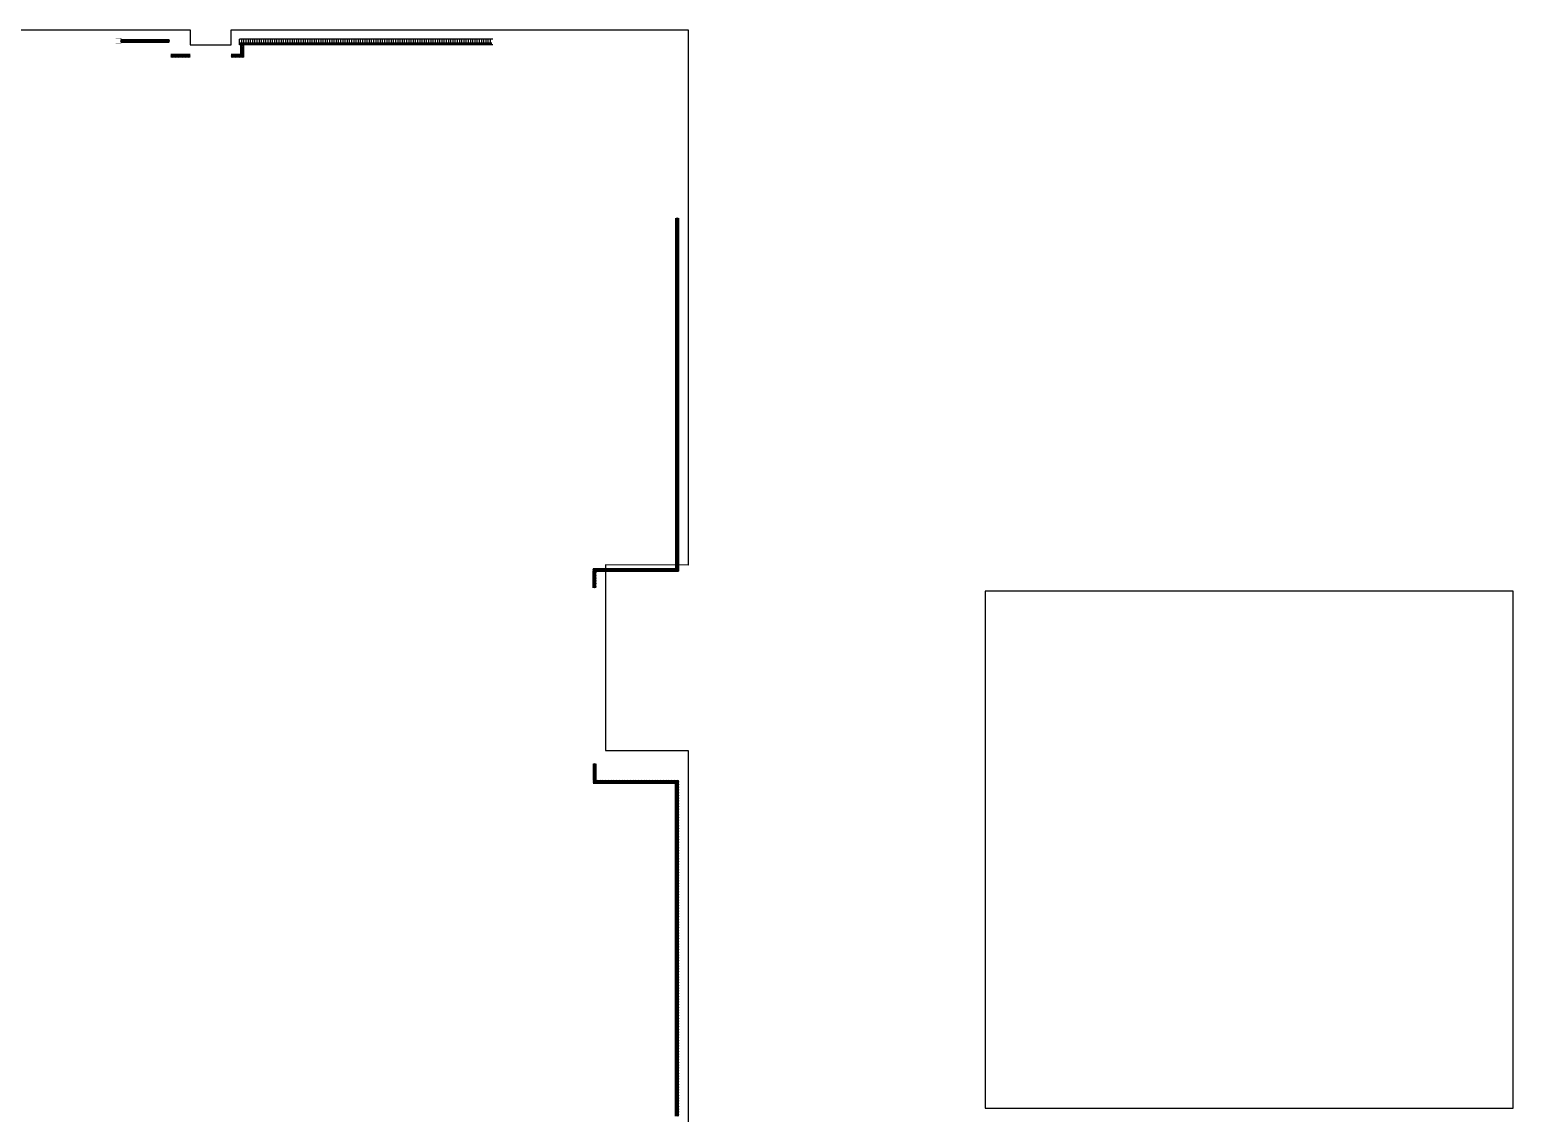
# Model space of a CAD drawing. Extents: x -1313754 to 847533, y 489853 to 941203.
# Drawn here: x -1151983 to -1098059, y 582039 to 621420 of the extents above; entities that cross this region are included whole.
import ezdxf

# ---------------------------------------------------------------- set-up
doc = ezdxf.new("R2010")
doc.units = 0
doc.header["$LTSCALE"] = 1000
doc.header["$MEASUREMENT"] = 0
doc.layers.get('Defpoints').update_dxf_attribs({"color": 210})
for name, color, linetype in [('99平面图例外参$0$A-HATCH-2', 251, 'Continuous'), ('A-HRAIL', 173, 'Continuous'), ('A-LIN-V', 9, 'Continuous'), ('A-SFCE', 30, 'Continuous'), ('DIM_SYMB', 3, 'Continuous')]:
    doc.layers.add(name, color=color, linetype=linetype)

# ---------------------------------------------------------------- blocks, each defined once
blk = doc.blocks.new('234234werwer')
at = {"layer": 'Defpoints'}
blk.add_lwpolyline([(584900, -201400), (610400, -201400), (610400, -201950), (611900, -201950), (611900, -201400), (628500, -201400), (628500, -220860), (625500, -220850), (625500, -227600), (628500, -227600), (628500, -256750), (625500, -256750), (625500, -260150), (628500, -260150), (628500, -274600), (611900, -274600), (611900, -274050), (610400, -274050), (610400, -274600), (584900, -274600)], dxfattribs=at)
blk.add_lwpolyline([(639300, -240590), (658495, -240590), (658495, -221800), (639300, -221800)], close=True, dxfattribs=at)
blk = doc.blocks.new('3333')
at = {"layer": 'A-SFCE', "const_width": 20}
blk.add_lwpolyline([(-227064, 766320), (-227064, 766510), (-227244, 766510), (-227244, 766320)], dxfattribs=at)
blk = doc.blocks.new('99平面图例外参$0$$LinePat$圆环')
for points in [[(0, 150), (300, 150)], [(0, 0), (300, 0)], [(0, -150), (300, -150)]]:
    blk.add_lwpolyline(points)
at = {"color": 0}
blk.add_circle((150, 0), 150, dxfattribs=at)
blk = doc.blocks.new('99平面图例外参$0$$LinePat$填挖边坡')
at = {"color": 0}
for p, q in [((0, 0), (0, -1500)), ((300, 0), (300, -600))]:
    blk.add_line(p, q, dxfattribs=at)
at = {"layer": 'Defpoints', "color": 0}
blk.add_point((600, 0), dxfattribs=at)
blk = doc.blocks.new('34242343243')
at = {"layer": 'A-LIN-V'}
for p, q in [((-135154, 621070), (-144354, 621070)), ((-135154, 620870), (-144354, 620870))]:
    blk.add_line(p, q, dxfattribs=at)
at = {"layer": '99平面图例外参$0$A-HATCH-2', "color": 203, "xscale": -0.13333333393269, "yscale": 0.1333333333333333, "zscale": 0.1333333333333333, "rotation": 179.9999999999116}
for p in [(-144354, 620870), (-144274, 620870), (-144194, 620870), (-144114, 620870), (-144034, 620870), (-143954, 620870), (-143874, 620870), (-143794, 620870), (-143714, 620870), (-143634, 620870), (-143554, 620870), (-143474, 620870), (-143394, 620870), (-143314, 620870), (-143234, 620870), (-143154, 620870), (-143074, 620870), (-142994, 620870), (-142914, 620870), (-142834, 620870), (-142754, 620870), (-142674, 620870), (-142594, 620870), (-142514, 620870), (-142434, 620870), (-142354, 620870), (-142274, 620870), (-142194, 620870), (-142114, 620870), (-142034, 620870), (-141954, 620870), (-141874, 620870), (-141794, 620870), (-141714, 620870), (-141634, 620870), (-141554, 620870), (-141474, 620870), (-141394, 620870), (-141314, 620870), (-141234, 620870), (-141154, 620870), (-141074, 620870), (-140994, 620870), (-140914, 620870), (-140834, 620870), (-140754, 620870), (-140674, 620870), (-140594, 620870), (-140514, 620870), (-140434, 620870), (-140354, 620870), (-140274, 620870), (-140194, 620870), (-140114, 620870), (-140034, 620870), (-139954, 620870), (-139874, 620870), (-139794, 620870), (-139714, 620870), (-139634, 620870), (-139554, 620870), (-139474, 620870), (-139394, 620870), (-139314, 620870), (-139234, 620870), (-139154, 620870), (-139074, 620870), (-138994, 620870), (-138914, 620870), (-138834, 620870), (-138754, 620870), (-138674, 620870), (-138594, 620870), (-138514, 620870), (-138434, 620870), (-138354, 620870), (-138274, 620870), (-138194, 620870), (-138114, 620870), (-138034, 620870), (-137954, 620870), (-137874, 620870), (-137794, 620870), (-137714, 620870), (-137634, 620870), (-137554, 620870), (-137474, 620870), (-137394, 620870), (-137314, 620870), (-137234, 620870), (-137154, 620870), (-137074, 620870), (-136994, 620870), (-136914, 620870), (-136834, 620870), (-136754, 620870), (-136674, 620870), (-136594, 620870), (-136514, 620870), (-136434, 620870), (-136354, 620870), (-136274, 620870), (-136194, 620870), (-136114, 620870), (-136034, 620870), (-135954, 620870), (-135874, 620870), (-135794, 620870), (-135714, 620870), (-135634, 620870), (-135554, 620870), (-135474, 620870), (-135394, 620870), (-135314, 620870), (-135234, 620870)]:
    blk.add_blockref('99平面图例外参$0$$LinePat$填挖边坡', p, dxfattribs=at)
at = {"layer": 'A-HRAIL'}
for p, xscale, yscale, zscale, rotation in [((-148665, 621014), 0.3444734679294839, 0.3333333333333333, 0.3333333333333333, 2.050220548543992e-10), ((-148562, 621014), 0.3444734679294839, 0.3333333333333333, 0.3333333333333333, 2.050220548543992e-10), ((-148458, 621014), 0.3444734679294839, 0.3333333333333333, 0.3333333333333333, 2.050220548543992e-10), ((-148355, 621014), 0.3444734679294839, 0.3333333333333333, 0.3333333333333333, 2.050220548543992e-10), ((-148252, 621014), 0.3444734679294839, 0.3333333333333333, 0.3333333333333333, 2.050220548543992e-10), ((-148148, 621014), 0.3444734679294839, 0.3333333333333333, 0.3333333333333333, 2.050220548543992e-10), ((-148045, 621014), 0.3444734679294839, 0.3333333333333333, 0.3333333333333333, 2.050220548543992e-10), ((-147942, 621014), 0.3444734679294839, 0.3333333333333333, 0.3333333333333333, 2.050220548543992e-10), ((-147838, 621014), 0.3444734679294839, 0.3333333333333333, 0.3333333333333333, 2.050220548543992e-10), ((-147735, 621014), 0.3444734679294839, 0.3333333333333333, 0.3333333333333333, 2.050220548543992e-10), ((-147632, 621014), 0.3444734679294839, 0.3333333333333333, 0.3333333333333333, 2.050220548543992e-10), ((-147528, 621014), 0.3444734679294839, 0.3333333333333333, 0.3333333333333333, 2.050220548543992e-10), ((-147425, 621014), 0.3444734679294839, 0.3333333333333333, 0.3333333333333333, 2.050220548543992e-10), ((-147322, 621014), 0.3444734679294839, 0.3333333333333333, 0.3333333333333333, 2.050220548543992e-10), ((-147218, 621014), 0.3444734679294839, 0.3333333333333333, 0.3333333333333333, 2.050220548543992e-10), ((-147115, 621014), 0.3444734679294839, 0.3333333333333333, 0.3333333333333333, 2.050220548543992e-10), ((-147012, 621014), 0.3444734679294839, 0.3333333333333333, 0.3333333333333333, 2.050220548543992e-10), ((-144254, 620757), -0.3749999694803652, 0.3333333333333333, 0.3333333333333333, 270), ((-144254, 620645), -0.3749999694803652, 0.3333333333333333, 0.3333333333333333, 270), ((-144254, 620532), -0.3749999694803652, 0.3333333333333333, 0.3333333333333333, 270), ((-144254, 620420), -0.3749999694803652, 0.3333333333333333, 0.3333333333333333, 270), ((-128454, 614570), -0.3341019207554806, 0.3333333333333333, 0.3333333333333333, 90), ((-128454, 614469), -0.3341019207554806, 0.3333333333333333, 0.3333333333333333, 90), ((-128454, 614369), -0.3341019207554806, 0.3333333333333333, 0.3333333333333333, 90), ((-128454, 614269), -0.3341019207554806, 0.3333333333333333, 0.3333333333333333, 90), ((-128454, 614169), -0.3341019207554806, 0.3333333333333333, 0.3333333333333333, 90), ((-128454, 614068), -0.3341019207554806, 0.3333333333333333, 0.3333333333333333, 90), ((-128454, 613968), -0.3341019207554806, 0.3333333333333333, 0.3333333333333333, 90), ((-128454, 613868), -0.3341019207554806, 0.3333333333333333, 0.3333333333333333, 90), ((-128454, 613768), -0.3341019207554806, 0.3333333333333333, 0.3333333333333333, 90), ((-128454, 613667), -0.3341019207554806, 0.3333333333333333, 0.3333333333333333, 90), ((-128454, 613567), -0.3341019207554806, 0.3333333333333333, 0.3333333333333333, 90), ((-128454, 613467), -0.3341019207554806, 0.3333333333333333, 0.3333333333333333, 90), ((-128454, 613367), -0.3341019207554806, 0.3333333333333333, 0.3333333333333333, 90), ((-128454, 613267), -0.3341019207554806, 0.3333333333333333, 0.3333333333333333, 90), ((-128454, 613166), -0.3341019207554806, 0.3333333333333333, 0.3333333333333333, 90), ((-128454, 613066), -0.3341019207554806, 0.3333333333333333, 0.3333333333333333, 90), ((-128454, 612966), -0.3341019207554806, 0.3333333333333333, 0.3333333333333333, 90), ((-128454, 612866), -0.3341019207554806, 0.3333333333333333, 0.3333333333333333, 90), ((-128454, 612765), -0.3341019207554806, 0.3333333333333333, 0.3333333333333333, 90), ((-128454, 612665), -0.3341019207554806, 0.3333333333333333, 0.3333333333333333, 90), ((-128454, 612565), -0.3341019207554806, 0.3333333333333333, 0.3333333333333333, 90), ((-128454, 612465), -0.3341019207554806, 0.3333333333333333, 0.3333333333333333, 90), ((-128454, 612364), -0.3341019207554806, 0.3333333333333333, 0.3333333333333333, 90), ((-128454, 612264), -0.3341019207554806, 0.3333333333333333, 0.3333333333333333, 90), ((-128454, 612164), -0.3341019207554806, 0.3333333333333333, 0.3333333333333333, 90), ((-128454, 612064), -0.3341019207554806, 0.3333333333333333, 0.3333333333333333, 90), ((-128454, 611964), -0.3341019207554806, 0.3333333333333333, 0.3333333333333333, 90), ((-128454, 611863), -0.3341019207554806, 0.3333333333333333, 0.3333333333333333, 90), ((-128454, 611763), -0.3341019207554806, 0.3333333333333333, 0.3333333333333333, 90), ((-128454, 611663), -0.3341019207554806, 0.3333333333333333, 0.3333333333333333, 90), ((-128454, 611563), -0.3341019207554806, 0.3333333333333333, 0.3333333333333333, 90), ((-128454, 611462), -0.3341019207554806, 0.3333333333333333, 0.3333333333333333, 90), ((-128454, 611362), -0.3341019207554806, 0.3333333333333333, 0.3333333333333333, 90), ((-128454, 611262), -0.3341019207554806, 0.3333333333333333, 0.3333333333333333, 90), ((-128454, 611162), -0.3341019207554806, 0.3333333333333333, 0.3333333333333333, 90), ((-128454, 611061), -0.3341019207554806, 0.3333333333333333, 0.3333333333333333, 90), ((-128454, 610961), -0.3341019207554806, 0.3333333333333333, 0.3333333333333333, 90), ((-128454, 610861), -0.3341019207554806, 0.3333333333333333, 0.3333333333333333, 90), ((-128454, 610761), -0.3341019207554806, 0.3333333333333333, 0.3333333333333333, 90), ((-128454, 610661), -0.3341019207554806, 0.3333333333333333, 0.3333333333333333, 90), ((-128454, 610560), -0.3341019207554806, 0.3333333333333333, 0.3333333333333333, 90), ((-128454, 610460), -0.3341019207554806, 0.3333333333333333, 0.3333333333333333, 90), ((-128454, 610360), -0.3341019207554806, 0.3333333333333333, 0.3333333333333333, 90), ((-128454, 610260), -0.3341019207554806, 0.3333333333333333, 0.3333333333333333, 90), ((-128454, 610159), -0.3341019207554806, 0.3333333333333333, 0.3333333333333333, 90), ((-128454, 610059), -0.3341019207554806, 0.3333333333333333, 0.3333333333333333, 90), ((-128454, 609959), -0.3341019207554806, 0.3333333333333333, 0.3333333333333333, 90), ((-128454, 609859), -0.3341019207554806, 0.3333333333333333, 0.3333333333333333, 90), ((-128454, 609758), -0.3341019207554806, 0.3333333333333333, 0.3333333333333333, 90), ((-128454, 609658), -0.3341019207554806, 0.3333333333333333, 0.3333333333333333, 90), ((-128454, 609558), -0.3341019207554806, 0.3333333333333333, 0.3333333333333333, 90), ((-128454, 609458), -0.3341019207554806, 0.3333333333333333, 0.3333333333333333, 90), ((-128454, 609358), -0.3341019207554806, 0.3333333333333333, 0.3333333333333333, 90), ((-128454, 609257), -0.3341019207554806, 0.3333333333333333, 0.3333333333333333, 90), ((-128454, 609157), -0.3341019207554806, 0.3333333333333333, 0.3333333333333333, 90), ((-128454, 609057), -0.3341019207554806, 0.3333333333333333, 0.3333333333333333, 90), ((-128454, 608957), -0.3341019207554806, 0.3333333333333333, 0.3333333333333333, 90), ((-128454, 608856), -0.3341019207554806, 0.3333333333333333, 0.3333333333333333, 90), ((-128454, 608756), -0.3341019207554806, 0.3333333333333333, 0.3333333333333333, 90), ((-128454, 608656), -0.3341019207554806, 0.3333333333333333, 0.3333333333333333, 90), ((-128454, 608556), -0.3341019207554806, 0.3333333333333333, 0.3333333333333333, 90), ((-128454, 608455), -0.3341019207554806, 0.3333333333333333, 0.3333333333333333, 90), ((-128454, 608355), -0.3341019207554806, 0.3333333333333333, 0.3333333333333333, 90), ((-128454, 608255), -0.3341019207554806, 0.3333333333333333, 0.3333333333333333, 90), ((-128454, 608155), -0.3341019207554806, 0.3333333333333333, 0.3333333333333333, 90), ((-128454, 608055), -0.3341019207554806, 0.3333333333333333, 0.3333333333333333, 90), ((-128454, 607954), -0.3341019207554806, 0.3333333333333333, 0.3333333333333333, 90), ((-128454, 607854), -0.3341019207554806, 0.3333333333333333, 0.3333333333333333, 90), ((-128454, 607754), -0.3341019207554806, 0.3333333333333333, 0.3333333333333333, 90), ((-128454, 607654), -0.3341019207554806, 0.3333333333333333, 0.3333333333333333, 90), ((-128454, 607553), -0.3341019207554806, 0.3333333333333333, 0.3333333333333333, 90), ((-128454, 607453), -0.3341019207554806, 0.3333333333333333, 0.3333333333333333, 90), ((-128454, 607353), -0.3341019207554806, 0.3333333333333333, 0.3333333333333333, 90), ((-128454, 607253), -0.3341019207554806, 0.3333333333333333, 0.3333333333333333, 90), ((-128454, 607152), -0.3341019207554806, 0.3333333333333333, 0.3333333333333333, 90), ((-128454, 607052), -0.3341019207554806, 0.3333333333333333, 0.3333333333333333, 90), ((-128454, 606952), -0.3341019207554806, 0.3333333333333333, 0.3333333333333333, 90), ((-128454, 606852), -0.3341019207554806, 0.3333333333333333, 0.3333333333333333, 90), ((-128454, 606752), -0.3341019207554806, 0.3333333333333333, 0.3333333333333333, 90), ((-128454, 606651), -0.3341019207554806, 0.3333333333333333, 0.3333333333333333, 90), ((-128454, 606551), -0.3341019207554806, 0.3333333333333333, 0.3333333333333333, 90), ((-128454, 606451), -0.3341019207554806, 0.3333333333333333, 0.3333333333333333, 90), ((-128454, 606351), -0.3341019207554806, 0.3333333333333333, 0.3333333333333333, 90), ((-128454, 606250), -0.3341019207554806, 0.3333333333333333, 0.3333333333333333, 90), ((-128454, 606150), -0.3341019207554806, 0.3333333333333333, 0.3333333333333333, 90), ((-128454, 606050), -0.3341019207554806, 0.3333333333333333, 0.3333333333333333, 90), ((-128454, 605950), -0.3341019207554806, 0.3333333333333333, 0.3333333333333333, 90), ((-128454, 605849), -0.3341019207554806, 0.3333333333333333, 0.3333333333333333, 90), ((-128454, 605749), -0.3341019207554806, 0.3333333333333333, 0.3333333333333333, 90), ((-128454, 605649), -0.3341019207554806, 0.3333333333333333, 0.3333333333333333, 90), ((-128454, 605549), -0.3341019207554806, 0.3333333333333333, 0.3333333333333333, 90), ((-128454, 605449), -0.3341019207554806, 0.3333333333333333, 0.3333333333333333, 90), ((-128454, 605348), -0.3341019207554806, 0.3333333333333333, 0.3333333333333333, 90), ((-128454, 605248), -0.3341019207554806, 0.3333333333333333, 0.3333333333333333, 90), ((-128454, 605148), -0.3341019207554806, 0.3333333333333333, 0.3333333333333333, 90), ((-128454, 605048), -0.3341019207554806, 0.3333333333333333, 0.3333333333333333, 90), ((-128454, 604947), -0.3341019207554806, 0.3333333333333333, 0.3333333333333333, 90), ((-128454, 604847), -0.3341019207554806, 0.3333333333333333, 0.3333333333333333, 90), ((-128454, 604747), -0.3341019207554806, 0.3333333333333333, 0.3333333333333333, 90), ((-128454, 604647), -0.3341019207554806, 0.3333333333333333, 0.3333333333333333, 90), ((-128454, 604546), -0.3341019207554806, 0.3333333333333333, 0.3333333333333333, 90), ((-128454, 604446), -0.3341019207554806, 0.3333333333333333, 0.3333333333333333, 90), ((-128454, 604346), -0.3341019207554806, 0.3333333333333333, 0.3333333333333333, 90), ((-128454, 604246), -0.3341019207554806, 0.3333333333333333, 0.3333333333333333, 90), ((-128454, 604146), -0.3341019207554806, 0.3333333333333333, 0.3333333333333333, 90), ((-128454, 604045), -0.3341019207554806, 0.3333333333333333, 0.3333333333333333, 90), ((-128454, 603945), -0.3341019207554806, 0.3333333333333333, 0.3333333333333333, 90), ((-128454, 603845), -0.3341019207554806, 0.3333333333333333, 0.3333333333333333, 90), ((-128454, 603745), -0.3341019207554806, 0.3333333333333333, 0.3333333333333333, 90), ((-128454, 603644), -0.3341019207554806, 0.3333333333333333, 0.3333333333333333, 90), ((-128454, 603544), -0.3341019207554806, 0.3333333333333333, 0.3333333333333333, 90), ((-128454, 603444), -0.3341019207554806, 0.3333333333333333, 0.3333333333333333, 90), ((-128454, 603344), -0.3341019207554806, 0.3333333333333333, 0.3333333333333333, 90), ((-128454, 603243), -0.3341019207554806, 0.3333333333333333, 0.3333333333333333, 90), ((-128454, 603143), -0.3341019207554806, 0.3333333333333333, 0.3333333333333333, 90), ((-128454, 603043), -0.3341019207554806, 0.3333333333333333, 0.3333333333333333, 90), ((-128454, 602943), -0.3341019207554806, 0.3333333333333333, 0.3333333333333333, 90), ((-128454, 602843), -0.3341019207554806, 0.3333333333333333, 0.3333333333333333, 90), ((-128454, 602742), -0.3341019207554806, 0.3333333333333333, 0.3333333333333333, 90), ((-128454, 602642), -0.3341019207554806, 0.3333333333333333, 0.3333333333333333, 90), ((-128454, 602542), -0.3341019207554806, 0.3333333333333333, 0.3333333333333333, 90), ((-128454, 602442), -0.3341019207554806, 0.3333333333333333, 0.3333333333333333, 90), ((-128454, 602341), -0.3341019207554806, 0.3333333333333333, 0.3333333333333333, 90), ((-128454, 602241), -0.3341019207554806, 0.3333333333333333, 0.3333333333333333, 90), ((-128454, 602141), -0.3341019207554806, 0.3333333333333333, 0.3333333333333333, 90), ((-128454, 602041), -0.3341019207554806, 0.3333333333333333, 0.3333333333333333, 90), ((-128454, 601940), -0.3341019207554806, 0.3333333333333333, 0.3333333333333333, 90), ((-128454, 601840), -0.3341019207554806, 0.3333333333333333, 0.3333333333333333, 90), ((-131454, 601640), 0.3333333327368342, 0.3333333327368342, 0.3333333327368342, 90), ((-131454, 601540), 0.3333333327368342, 0.3333333327368342, 0.3333333327368342, 90), ((-131454, 601440), 0.3333333327368342, 0.3333333327368342, 0.3333333327368342, 90), ((-131454, 601340), 0.3333333327368342, 0.3333333327368342, 0.3333333327368342, 90), ((-131454, 601240), 0.3333333327368342, 0.3333333327368342, 0.3333333327368342, 90), ((-131454, 601140), 0.3333333327368342, 0.3333333327368342, 0.3333333327368342, 90), ((-131454, 594740), -0.3333333327520975, 0.3333333333333333, 0.3333333333333333, 90), ((-131454, 594640), -0.3333333327520975, 0.3333333333333333, 0.3333333333333333, 90), ((-131454, 594540), -0.3333333327520975, 0.3333333333333333, 0.3333333333333333, 90), ((-131454, 594440), -0.3333333327520975, 0.3333333333333333, 0.3333333333333333, 90), ((-131454, 594340), -0.3333333327520975, 0.3333333333333333, 0.3333333333333333, 90), ((-131454, 594240), -0.3333333327520975, 0.3333333333333333, 0.3333333333333333, 90), ((-131504, 594090), -0.333333326702653, 0.3333333333333333, 0.3333333333333333, 180), ((-131404, 594090), -0.333333326702653, 0.3333333333333333, 0.3333333333333333, 180), ((-131304, 594090), -0.333333326702653, 0.3333333333333333, 0.3333333333333333, 180), ((-131204, 594090), -0.333333326702653, 0.3333333333333333, 0.3333333333333333, 180), ((-131104, 594090), -0.333333326702653, 0.3333333333333333, 0.3333333333333333, 180), ((-131004, 594090), -0.333333326702653, 0.3333333333333333, 0.3333333333333333, 180), ((-130904, 594090), -0.333333326702653, 0.3333333333333333, 0.3333333333333333, 180), ((-130804, 594090), -0.333333326702653, 0.3333333333333333, 0.3333333333333333, 180), ((-130704, 594090), -0.333333326702653, 0.3333333333333333, 0.3333333333333333, 180), ((-130604, 594090), -0.333333326702653, 0.3333333333333333, 0.3333333333333333, 180), ((-130504, 594090), -0.333333326702653, 0.3333333333333333, 0.3333333333333333, 180), ((-130404, 594090), -0.333333326702653, 0.3333333333333333, 0.3333333333333333, 180), ((-130304, 594090), -0.333333326702653, 0.3333333333333333, 0.3333333333333333, 180), ((-130204, 594090), -0.333333326702653, 0.3333333333333333, 0.3333333333333333, 180), ((-130104, 594090), -0.333333326702653, 0.3333333333333333, 0.3333333333333333, 180), ((-130004, 594090), -0.333333326702653, 0.3333333333333333, 0.3333333333333333, 180), ((-129904, 594090), -0.333333326702653, 0.3333333333333333, 0.3333333333333333, 180), ((-129804, 594090), -0.333333326702653, 0.3333333333333333, 0.3333333333333333, 180), ((-129704, 594090), -0.333333326702653, 0.3333333333333333, 0.3333333333333333, 180), ((-129604, 594090), -0.333333326702653, 0.3333333333333333, 0.3333333333333333, 180), ((-129504, 594090), -0.333333326702653, 0.3333333333333333, 0.3333333333333333, 180), ((-129404, 594090), -0.333333326702653, 0.3333333333333333, 0.3333333333333333, 180), ((-129304, 594090), -0.333333326702653, 0.3333333333333333, 0.3333333333333333, 180), ((-129204, 594090), -0.333333326702653, 0.3333333333333333, 0.3333333333333333, 180), ((-129104, 594090), -0.333333326702653, 0.3333333333333333, 0.3333333333333333, 180), ((-129004, 594090), -0.333333326702653, 0.3333333333333333, 0.3333333333333333, 180), ((-128904, 594090), -0.333333326702653, 0.3333333333333333, 0.3333333333333333, 180), ((-128804, 594090), -0.333333326702653, 0.3333333333333333, 0.3333333333333333, 180), ((-128704, 594090), -0.333333326702653, 0.3333333333333333, 0.3333333333333333, 180), ((-128604, 594090), -0.333333326702653, 0.3333333333333333, 0.3333333333333333, 180), ((-128454, 594040), 0.3333686689378101, 0.3333333333333333, 0.3333333333333333, 90), ((-128504, 594090), -0.333333326702653, 0.3333333333333333, 0.3333333333333333, 180), ((-128454, 593940), 0.3333686689378101, 0.3333333333333333, 0.3333333333333333, 90), ((-128454, 593840), 0.3333686689378101, 0.3333333333333333, 0.3333333333333333, 90), ((-128454, 593740), 0.3333686689378101, 0.3333333333333333, 0.3333333333333333, 90), ((-128454, 593640), 0.3333686689378101, 0.3333333333333333, 0.3333333333333333, 90), ((-128454, 593540), 0.3333686689378101, 0.3333333333333333, 0.3333333333333333, 90), ((-128454, 593440), 0.3333686689378101, 0.3333333333333333, 0.3333333333333333, 90), ((-128454, 593340), 0.3333686689378101, 0.3333333333333333, 0.3333333333333333, 90), ((-128454, 593240), 0.3333686689378101, 0.3333333333333333, 0.3333333333333333, 90), ((-128454, 593140), 0.3333686689378101, 0.3333333333333333, 0.3333333333333333, 90), ((-128454, 593040), 0.3333686689378101, 0.3333333333333333, 0.3333333333333333, 90), ((-128454, 592940), 0.3333686689378101, 0.3333333333333333, 0.3333333333333333, 90), ((-128454, 592840), 0.3333686689378101, 0.3333333333333333, 0.3333333333333333, 90), ((-128454, 592740), 0.3333686689378101, 0.3333333333333333, 0.3333333333333333, 90), ((-128454, 592640), 0.3333686689378101, 0.3333333333333333, 0.3333333333333333, 90), ((-128454, 592540), 0.3333686689378101, 0.3333333333333333, 0.3333333333333333, 90), ((-128454, 592440), 0.3333686689378101, 0.3333333333333333, 0.3333333333333333, 90), ((-128454, 592340), 0.3333686689378101, 0.3333333333333333, 0.3333333333333333, 90), ((-128454, 592240), 0.3333686689378101, 0.3333333333333333, 0.3333333333333333, 90), ((-128454, 592140), 0.3333686689378101, 0.3333333333333333, 0.3333333333333333, 90), ((-128454, 592040), 0.3333686689378101, 0.3333333333333333, 0.3333333333333333, 90), ((-128454, 591940), 0.3333686689378101, 0.3333333333333333, 0.3333333333333333, 90), ((-128454, 591840), 0.3333686689378101, 0.3333333333333333, 0.3333333333333333, 90), ((-128454, 591740), 0.3333686689378101, 0.3333333333333333, 0.3333333333333333, 90), ((-128454, 591640), 0.3333686689378101, 0.3333333333333333, 0.3333333333333333, 90), ((-128454, 591540), 0.3333686689378101, 0.3333333333333333, 0.3333333333333333, 90), ((-128454, 591440), 0.3333686689378101, 0.3333333333333333, 0.3333333333333333, 90), ((-128454, 591340), 0.3333686689378101, 0.3333333333333333, 0.3333333333333333, 90), ((-128454, 591240), 0.3333686689378101, 0.3333333333333333, 0.3333333333333333, 90), ((-128454, 591140), 0.3333686689378101, 0.3333333333333333, 0.3333333333333333, 90), ((-128454, 591040), 0.3333686689378101, 0.3333333333333333, 0.3333333333333333, 90), ((-128454, 590940), 0.3333686689378101, 0.3333333333333333, 0.3333333333333333, 90), ((-128454, 590840), 0.3333686689378101, 0.3333333333333333, 0.3333333333333333, 90), ((-128454, 590740), 0.3333686689378101, 0.3333333333333333, 0.3333333333333333, 90), ((-128454, 590640), 0.3333686689378101, 0.3333333333333333, 0.3333333333333333, 90), ((-128454, 590540), 0.3333686689378101, 0.3333333333333333, 0.3333333333333333, 90), ((-128454, 590440), 0.3333686689378101, 0.3333333333333333, 0.3333333333333333, 90), ((-128454, 590340), 0.3333686689378101, 0.3333333333333333, 0.3333333333333333, 90), ((-128454, 590240), 0.3333686689378101, 0.3333333333333333, 0.3333333333333333, 90), ((-128454, 590140), 0.3333686689378101, 0.3333333333333333, 0.3333333333333333, 90), ((-128454, 590040), 0.3333686689378101, 0.3333333333333333, 0.3333333333333333, 90), ((-128454, 589940), 0.3333686689378101, 0.3333333333333333, 0.3333333333333333, 90), ((-128454, 589840), 0.3333686689378101, 0.3333333333333333, 0.3333333333333333, 90), ((-128454, 589740), 0.3333686689378101, 0.3333333333333333, 0.3333333333333333, 90), ((-128454, 589640), 0.3333686689378101, 0.3333333333333333, 0.3333333333333333, 90), ((-128454, 589540), 0.3333686689378101, 0.3333333333333333, 0.3333333333333333, 90), ((-128454, 589440), 0.3333686689378101, 0.3333333333333333, 0.3333333333333333, 90), ((-128454, 589339), 0.3333686689378101, 0.3333333333333333, 0.3333333333333333, 90), ((-128454, 589239), 0.3333686689378101, 0.3333333333333333, 0.3333333333333333, 90), ((-128454, 589139), 0.3333686689378101, 0.3333333333333333, 0.3333333333333333, 90), ((-128454, 589039), 0.3333686689378101, 0.3333333333333333, 0.3333333333333333, 90), ((-128454, 588939), 0.3333686689378101, 0.3333333333333333, 0.3333333333333333, 90), ((-128454, 588839), 0.3333686689378101, 0.3333333333333333, 0.3333333333333333, 90), ((-128454, 588739), 0.3333686689378101, 0.3333333333333333, 0.3333333333333333, 90), ((-128454, 588639), 0.3333686689378101, 0.3333333333333333, 0.3333333333333333, 90), ((-128454, 588539), 0.3333686689378101, 0.3333333333333333, 0.3333333333333333, 90), ((-128454, 588439), 0.3333686689378101, 0.3333333333333333, 0.3333333333333333, 90), ((-128454, 588339), 0.3333686689378101, 0.3333333333333333, 0.3333333333333333, 90), ((-128454, 588239), 0.3333686689378101, 0.3333333333333333, 0.3333333333333333, 90), ((-128454, 588139), 0.3333686689378101, 0.3333333333333333, 0.3333333333333333, 90), ((-128454, 588039), 0.3333686689378101, 0.3333333333333333, 0.3333333333333333, 90), ((-128454, 587939), 0.3333686689378101, 0.3333333333333333, 0.3333333333333333, 90), ((-128454, 587839), 0.3333686689378101, 0.3333333333333333, 0.3333333333333333, 90), ((-128454, 587739), 0.3333686689378101, 0.3333333333333333, 0.3333333333333333, 90), ((-128454, 587639), 0.3333686689378101, 0.3333333333333333, 0.3333333333333333, 90), ((-128454, 587539), 0.3333686689378101, 0.3333333333333333, 0.3333333333333333, 90), ((-128454, 587439), 0.3333686689378101, 0.3333333333333333, 0.3333333333333333, 90), ((-128454, 587339), 0.3333686689378101, 0.3333333333333333, 0.3333333333333333, 90), ((-128454, 587239), 0.3333686689378101, 0.3333333333333333, 0.3333333333333333, 90), ((-128454, 587139), 0.3333686689378101, 0.3333333333333333, 0.3333333333333333, 90), ((-128454, 587039), 0.3333686689378101, 0.3333333333333333, 0.3333333333333333, 90), ((-128454, 586939), 0.3333686689378101, 0.3333333333333333, 0.3333333333333333, 90), ((-128454, 586839), 0.3333686689378101, 0.3333333333333333, 0.3333333333333333, 90), ((-128454, 586739), 0.3333686689378101, 0.3333333333333333, 0.3333333333333333, 90), ((-128454, 586639), 0.3333686689378101, 0.3333333333333333, 0.3333333333333333, 90), ((-128454, 586539), 0.3333686689378101, 0.3333333333333333, 0.3333333333333333, 90), ((-128454, 586439), 0.3333686689378101, 0.3333333333333333, 0.3333333333333333, 90), ((-128454, 586339), 0.3333686689378101, 0.3333333333333333, 0.3333333333333333, 90), ((-128454, 586239), 0.3333686689378101, 0.3333333333333333, 0.3333333333333333, 90), ((-128454, 586139), 0.3333686689378101, 0.3333333333333333, 0.3333333333333333, 90), ((-128454, 586039), 0.3333686689378101, 0.3333333333333333, 0.3333333333333333, 90), ((-128454, 585939), 0.3333686689378101, 0.3333333333333333, 0.3333333333333333, 90), ((-128454, 585839), 0.3333686689378101, 0.3333333333333333, 0.3333333333333333, 90), ((-128454, 585739), 0.3333686689378101, 0.3333333333333333, 0.3333333333333333, 90), ((-128454, 585639), 0.3333686689378101, 0.3333333333333333, 0.3333333333333333, 90), ((-128454, 585539), 0.3333686689378101, 0.3333333333333333, 0.3333333333333333, 90), ((-128454, 585439), 0.3333686689378101, 0.3333333333333333, 0.3333333333333333, 90), ((-128454, 585339), 0.3333686689378101, 0.3333333333333333, 0.3333333333333333, 90), ((-128454, 585239), 0.3333686689378101, 0.3333333333333333, 0.3333333333333333, 90), ((-128454, 585139), 0.3333686689378101, 0.3333333333333333, 0.3333333333333333, 90), ((-128454, 585039), 0.3333686689378101, 0.3333333333333333, 0.3333333333333333, 90), ((-128454, 584939), 0.3333686689378101, 0.3333333333333333, 0.3333333333333333, 90), ((-128454, 584839), 0.3333686689378101, 0.3333333333333333, 0.3333333333333333, 90), ((-128454, 584739), 0.3333686689378101, 0.3333333333333333, 0.3333333333333333, 90), ((-128454, 584639), 0.3333686689378101, 0.3333333333333333, 0.3333333333333333, 90), ((-128454, 584539), 0.3333686689378101, 0.3333333333333333, 0.3333333333333333, 90), ((-128454, 584439), 0.3333686689378101, 0.3333333333333333, 0.3333333333333333, 90), ((-128454, 584339), 0.3333686689378101, 0.3333333333333333, 0.3333333333333333, 90), ((-128454, 584239), 0.3333686689378101, 0.3333333333333333, 0.3333333333333333, 90), ((-128454, 584139), 0.3333686689378101, 0.3333333333333333, 0.3333333333333333, 90), ((-128454, 584039), 0.3333686689378101, 0.3333333333333333, 0.3333333333333333, 90), ((-128454, 583939), 0.3333686689378101, 0.3333333333333333, 0.3333333333333333, 90), ((-128454, 583839), 0.3333686689378101, 0.3333333333333333, 0.3333333333333333, 90), ((-128454, 583739), 0.3333686689378101, 0.3333333333333333, 0.3333333333333333, 90), ((-128454, 583639), 0.3333686689378101, 0.3333333333333333, 0.3333333333333333, 90), ((-128454, 583539), 0.3333686689378101, 0.3333333333333333, 0.3333333333333333, 90), ((-128454, 583439), 0.3333686689378101, 0.3333333333333333, 0.3333333333333333, 90), ((-128454, 583339), 0.3333686689378101, 0.3333333333333333, 0.3333333333333333, 90), ((-128454, 583239), 0.3333686689378101, 0.3333333333333333, 0.3333333333333333, 90), ((-128454, 583139), 0.3333686689378101, 0.3333333333333333, 0.3333333333333333, 90), ((-128454, 583039), 0.3333686689378101, 0.3333333333333333, 0.3333333333333333, 90), ((-128454, 582939), 0.3333686689378101, 0.3333333333333333, 0.3333333333333333, 90), ((-128454, 582839), 0.3333686689378101, 0.3333333333333333, 0.3333333333333333, 90), ((-128454, 582739), 0.3333686689378101, 0.3333333333333333, 0.3333333333333333, 90), ((-128454, 582639), 0.3333686689378101, 0.3333333333333333, 0.3333333333333333, 90), ((-128454, 582539), 0.3333686689378101, 0.3333333333333333, 0.3333333333333333, 90), ((-128454, 582439), 0.3333686689378101, 0.3333333333333333, 0.3333333333333333, 90), ((-128454, 582339), 0.3333686689378101, 0.3333333333333333, 0.3333333333333333, 90), ((-128454, 582239), 0.3333686689378101, 0.3333333333333333, 0.3333333333333333, 90), ((-128454, 582139), 0.3333686689378101, 0.3333333333333333, 0.3333333333333333, 90), ((-128454, 582039), 0.3333686689378101, 0.3333333333333333, 0.3333333333333333, 90), ((-128454, 581939), 0.3333686689378101, 0.3333333333333333, 0.3333333333333333, 90)]:
    blk.add_blockref('99平面图例外参$0$$LinePat$圆环', p, dxfattribs=dict(at, xscale=xscale, yscale=yscale, zscale=zscale, rotation=rotation))
for p, xscale, yscale, zscale in [((-146734, 620470), -0.3866666437865448, 0.3333333333333333, 0.3333333333333333), ((-146618, 620470), -0.3866666437865448, 0.3333333333333333, 0.3333333333333333), ((-146502, 620470), -0.3866666437865448, 0.3333333333333333, 0.3333333333333333), ((-146386, 620470), -0.3866666437865448, 0.3333333333333333, 0.3333333333333333), ((-146270, 620470), -0.3866666437865448, 0.3333333333333333, 0.3333333333333333), ((-146154, 620470), -0.3866666437865448, 0.3333333333333333, 0.3333333333333333), ((-144542, 620470), -0.3749999999076196, 0.3333333333333333, 0.3333333333333333), ((-144429, 620470), -0.3749999999076196, 0.3333333333333333, 0.3333333333333333), ((-144317, 620470), -0.3749999999076196, 0.3333333333333333, 0.3333333333333333), ((-144204, 620470), -0.3749999999076196, 0.3333333333333333, 0.3333333333333333), ((-131504, 601790), 0.333333326702653, 0.333333326702653, 0.333333326702653), ((-131404, 601790), 0.333333326702653, 0.333333326702653, 0.333333326702653), ((-131304, 601790), 0.333333326702653, 0.333333326702653, 0.333333326702653), ((-131204, 601790), 0.333333326702653, 0.333333326702653, 0.333333326702653), ((-131104, 601790), 0.333333326702653, 0.333333326702653, 0.333333326702653), ((-131004, 601790), 0.333333326702653, 0.333333326702653, 0.333333326702653), ((-130904, 601790), 0.333333326702653, 0.333333326702653, 0.333333326702653), ((-130804, 601790), 0.333333326702653, 0.333333326702653, 0.333333326702653), ((-130704, 601790), 0.333333326702653, 0.333333326702653, 0.333333326702653), ((-130604, 601790), 0.333333326702653, 0.333333326702653, 0.333333326702653), ((-130504, 601790), 0.333333326702653, 0.333333326702653, 0.333333326702653), ((-130404, 601790), 0.333333326702653, 0.333333326702653, 0.333333326702653), ((-130304, 601790), 0.333333326702653, 0.333333326702653, 0.333333326702653), ((-130204, 601790), 0.333333326702653, 0.333333326702653, 0.333333326702653), ((-130104, 601790), 0.333333326702653, 0.333333326702653, 0.333333326702653), ((-130004, 601790), 0.333333326702653, 0.333333326702653, 0.333333326702653), ((-129904, 601790), 0.333333326702653, 0.333333326702653, 0.333333326702653), ((-129804, 601790), 0.333333326702653, 0.333333326702653, 0.333333326702653), ((-129704, 601790), 0.333333326702653, 0.333333326702653, 0.333333326702653), ((-129604, 601790), 0.333333326702653, 0.333333326702653, 0.333333326702653), ((-129504, 601790), 0.333333326702653, 0.333333326702653, 0.333333326702653), ((-129404, 601790), 0.333333326702653, 0.333333326702653, 0.333333326702653), ((-129304, 601790), 0.333333326702653, 0.333333326702653, 0.333333326702653), ((-129204, 601790), 0.333333326702653, 0.333333326702653, 0.333333326702653), ((-129104, 601790), 0.333333326702653, 0.333333326702653, 0.333333326702653), ((-129004, 601790), 0.333333326702653, 0.333333326702653, 0.333333326702653), ((-128904, 601790), 0.333333326702653, 0.333333326702653, 0.333333326702653), ((-128804, 601790), 0.333333326702653, 0.333333326702653, 0.333333326702653), ((-128704, 601790), 0.333333326702653, 0.333333326702653, 0.333333326702653), ((-128604, 601790), 0.333333326702653, 0.333333326702653, 0.333333326702653), ((-128504, 601790), 0.333333326702653, 0.333333326702653, 0.333333326702653)]:
    blk.add_blockref('99平面图例外参$0$$LinePat$圆环', p, dxfattribs=dict(at, xscale=xscale, yscale=yscale, zscale=zscale))
at = {"layer": 'A-SFCE', "xscale": -1, "rotation": 270}
blk.add_blockref('3333', (-915175, 848174), dxfattribs=at)

msp = doc.modelspace()

# ---------------------------------------------------------------- block references
msp.add_blockref('234234werwer', (-1756554.3, 822820))
at = {"layer": 'DIM_SYMB'}
msp.add_blockref('34242343243', (-1000000, 0), dxfattribs=at)

doc.saveas('drawing.dxf')
